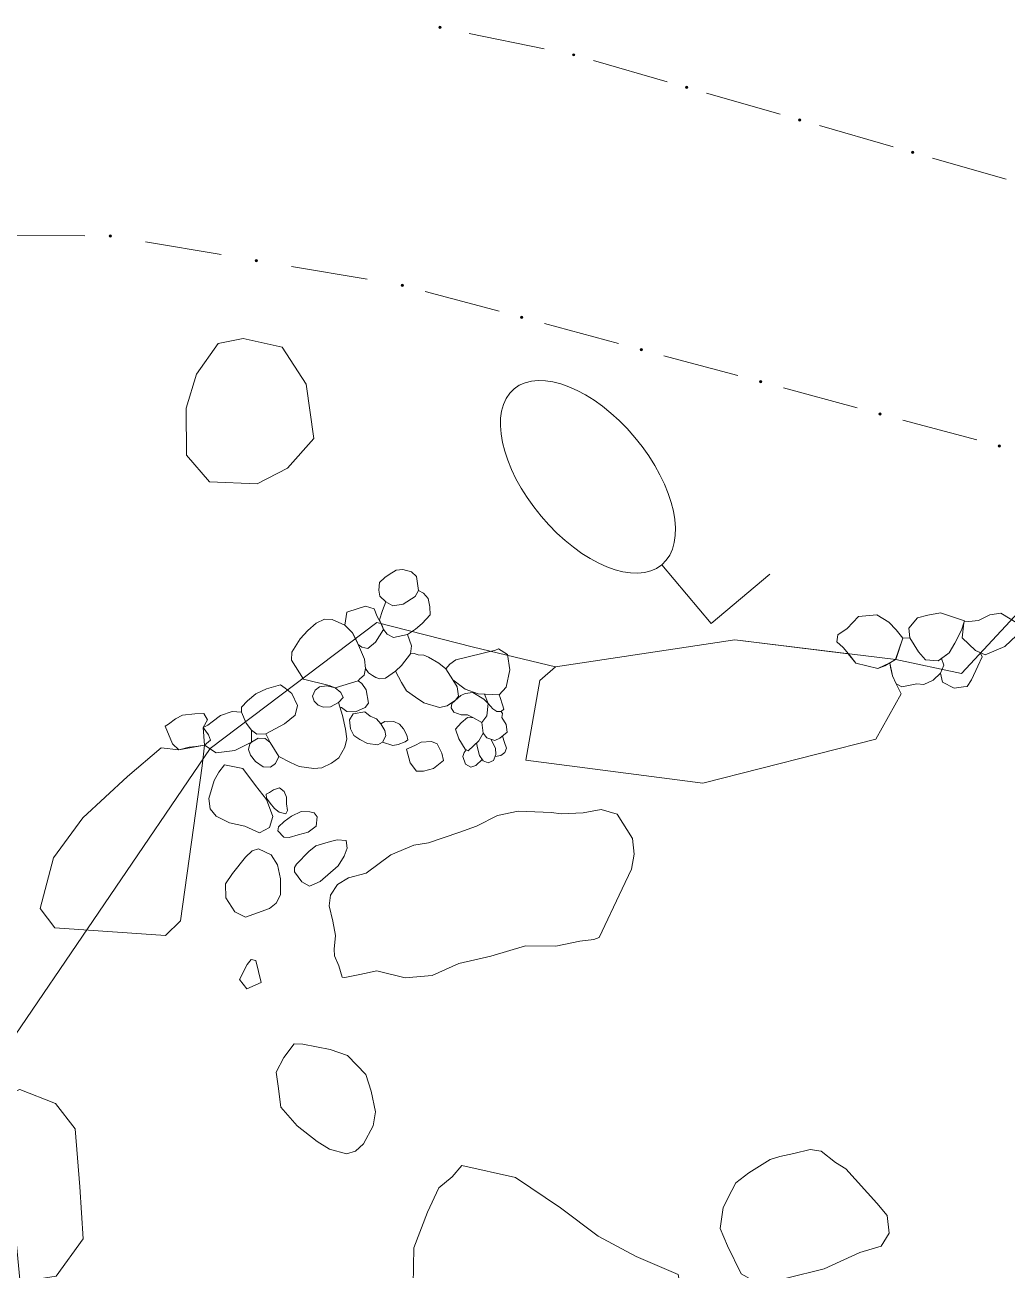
# Model space of a CAD drawing. Header units: metres. Extents: x -10443 to -4073, y -33280 to -26846.
# Drawn here: x -7939.05 to -7932.64, y -29726.59 to -29718.45 of the extents above; entities that cross this region are included whole.
import ezdxf

# ---------------------------------------------------------------- set-up
doc = ezdxf.new("R2010")
doc.units = ezdxf.units.M
doc.header["$MEASUREMENT"] = 0
doc.linetypes.add('CONTINUOUS_1', pattern=[0])
doc.linetypes.add('CONTINUOUS_2', pattern=[0])
for name, color, linetype, lineweight in [('園路', 241, 'CONTINUOUS_2', 18), ('木', 254, 'CONTINUOUS_2', 18), ('石', 241, 'CONTINUOUS_2', 18), ('護岸', 241, 'CONTINUOUS_2', 18)]:
    doc.layers.add(name, color=color, linetype=linetype, lineweight=lineweight)

msp = doc.modelspace()

# ---------------------------------------------------------------- hatches: boundary and pattern name
at = {"layer": '園路', "linetype": 'CONTINUOUS_1', "lineweight": 18}
for points in [[(-7936.3318, -29718.4685, 1), (-7936.3468, -29718.4685, 1)], [(-7935.4581, -29718.6484, 1), (-7935.4731, -29718.6484, 1)], [(-7934.7202, -29718.8608, 1), (-7934.7352, -29718.8608, 1)], [(-7933.9823, -29719.0733, 1), (-7933.9973, -29719.0733, 1)], [(-7933.2445, -29719.2857, 1), (-7933.2595, -29719.2857, 1)], [(-7938.4828, -29719.8312, 1), (-7938.4978, -29719.8312, 1)], [(-7937.5299, -29719.9922, 1), (-7937.5449, -29719.9922, 1)], [(-7936.577, -29720.1531, 1), (-7936.592, -29720.1531, 1)], [(-7935.7973, -29720.3632, 1), (-7935.8123, -29720.3632, 1)], [(-7935.0176, -29720.5734, 1), (-7935.0326, -29720.5734, 1)], [(-7934.2379, -29720.7835, 1), (-7934.2529, -29720.7835, 1)], [(-7933.4583, -29720.9936, 1), (-7933.4733, -29720.9936, 1)], [(-7932.6786, -29721.2037, 1), (-7932.6936, -29721.2037, 1)]]:
    msp.add_hatch(color=241, dxfattribs=at).paths.add_polyline_path(points, flags=0)

# ---------------------------------------------------------------- linework, layer by layer
at = {"layer": '園路', "color": 1, "linetype": 'CONTINUOUS_1', "lineweight": 18}
for p, q in [((-7935.6576, -29718.6089), (-7936.1473, -29718.508)), ((-7934.8564, -29718.8238), (-7935.3369, -29718.6854)), ((-7934.1185, -29719.0362), (-7934.599, -29718.8979)), ((-7933.3807, -29719.2487), (-7933.8611, -29719.1103)), ((-7932.6428, -29719.4611), (-7933.1233, -29719.3228)), ((-7938.6564, -29719.8301), (-7939.1564, -29719.8268)), ((-7937.7674, -29719.9533), (-7938.2604, -29719.8701)), ((-7936.8145, -29720.1143), (-7937.3075, -29720.031)), ((-7935.9533, -29720.3232), (-7936.436, -29720.1931)), ((-7935.1736, -29720.5333), (-7935.6564, -29720.4032)), ((-7934.3939, -29720.7435), (-7934.8767, -29720.6134)), ((-7933.6142, -29720.9536), (-7934.097, -29720.8235)), ((-7932.8345, -29721.1637), (-7933.3173, -29721.0336))]:
    msp.add_line(p, q, dxfattribs=at)
for centre in [(-7936.3393, -29718.4685), (-7935.4656, -29718.6484), (-7934.7277, -29718.8608), (-7933.9898, -29719.0733), (-7933.252, -29719.2857), (-7938.4903, -29719.8312), (-7937.5374, -29719.9922), (-7936.5845, -29720.1531), (-7935.8048, -29720.3632), (-7935.0251, -29720.5734), (-7934.2454, -29720.7835), (-7933.4658, -29720.9936), (-7932.6861, -29721.2037)]:
    msp.add_circle(centre, 0.0075, dxfattribs=at)
at = {"layer": '木', "color": 1, "linetype": 'CONTINUOUS_1', "lineweight": 18}
for p, q in [((-7934.5692, -29722.3621), (-7934.8906, -29721.979)), ((-7934.1862, -29722.0407), (-7934.5692, -29722.3621))]:
    msp.add_line(p, q, dxfattribs=at)
msp.add_ellipse((-7935.3727, -29721.4045), major_axis=(-0.4821, 0.5745), ratio=0.533333, dxfattribs=at)
at = {"layer": '石', "color": 4, "linetype": 'CONTINUOUS_2', "lineweight": 18, "flags": 128}
for points in [[(-7937.843, -29721.4381), (-7937.5333, -29721.4512), (-7937.334, -29721.3476), (-7937.1615, -29721.1551), (-7937.2126, -29720.8004), (-7937.3686, -29720.5575), (-7937.6231, -29720.5007), (-7937.786, -29720.534), (-7937.9289, -29720.7334), (-7937.996, -29720.9567), (-7937.9926, -29721.264), (-7937.843, -29721.4381)], [(-7936.7332, -29722.0951), (-7936.7388, -29722.1446), (-7936.7319, -29722.1836), (-7936.6916, -29722.2205), (-7936.6464, -29722.2462), (-7936.5785, -29722.2366), (-7936.5015, -29722.1858), (-7936.4796, -29722.1481), (-7936.4927, -29722.0559), (-7936.5247, -29722.0262), (-7936.5809, -29722.0098), (-7936.6248, -29722.0136), (-7936.6709, -29722.0429), (-7936.6995, -29722.0622), (-7936.7332, -29722.0951)], [(-7933.2768, -29722.3921), (-7933.2722, -29722.4565), (-7933.2148, -29722.5474), (-7933.1693, -29722.5988), (-7933.0854, -29722.6061), (-7933.0142, -29722.5534), (-7932.9767, -29722.4914), (-7932.9333, -29722.4055), (-7932.9134, -29722.3446), (-7933.0708, -29722.2922), (-7933.1541, -29722.308), (-7933.2211, -29722.3265), (-7933.2768, -29722.3921)], [(-7936.55, -29722.4355), (-7936.5256, -29722.5077), (-7936.5314, -29722.5607), (-7936.5904, -29722.6364), (-7936.6283, -29722.6739), (-7936.6939, -29722.719), (-7936.7308, -29722.7249), (-7936.7585, -29722.7157), (-7936.7785, -29722.7031), (-7936.8048, -29722.6854), (-7936.8255, -29722.6557)], [(-7935.6865, -29722.7357), (-7935.7774, -29723.2542), (-7934.6228, -29723.4051), (-7933.4928, -29723.1183), (-7933.3275, -29722.8215), (-7933.3601, -29722.7564), (-7933.3846, -29722.7036), (-7933.4026, -29722.6196), (-7933.4793, -29722.6562), (-7933.6236, -29722.6218), (-7933.6732, -29722.5599), (-7934.4143, -29722.4698), (-7935.5849, -29722.6452), (-7935.6865, -29722.7357)], [(-7936.6283, -29722.6739), (-7936.5898, -29722.7484), (-7936.5581, -29722.8025), (-7936.498, -29722.8442), (-7936.4431, -29722.8809), (-7936.3427, -29722.9107), (-7936.291, -29722.8999), (-7936.2377, -29722.8635), (-7936.2172, -29722.8368), (-7936.2267, -29722.7768), (-7936.2557, -29722.7298), (-7936.2996, -29722.6588), (-7936.3453, -29722.6218), (-7936.4147, -29722.5815), (-7936.4444, -29722.5698), (-7936.4812, -29722.5672), (-7936.5083, -29722.5585), (-7936.5314, -29722.5607)], [(-7937.0235, -29722.7833), (-7936.8723, -29722.736), (-7936.8482, -29722.7535), (-7936.82, -29722.7958), (-7936.806, -29722.8824), (-7936.8277, -29722.9102), (-7936.8912, -29722.9393), (-7936.9479, -29722.9367), (-7936.9811, -29722.9121), (-7936.9914, -29722.9092)], [(-7937.0989, -29722.9094), (-7937.0531, -29722.9065), (-7937.001, -29722.8775), (-7936.9709, -29722.846), (-7936.9868, -29722.8132), (-7937.0235, -29722.7833), (-7937.0782, -29722.7705), (-7937.1249, -29722.7772), (-7937.153, -29722.7987), (-7937.17, -29722.8371), (-7937.1609, -29722.8703), (-7937.134, -29722.8949), (-7937.0989, -29722.9094)], [(-7936.0249, -29722.884), (-7936.0324, -29722.9666), (-7936.0647, -29723.0093), (-7936.12, -29722.9783), (-7936.1587, -29722.9584), (-7936.1998, -29722.9593), (-7936.2483, -29722.9414), (-7936.2664, -29722.9136), (-7936.2617, -29722.8856), (-7936.2024, -29722.8327), (-7936.174, -29722.8204), (-7936.1233, -29722.8134), (-7936.0524, -29722.8566), (-7936.0249, -29722.884)], [(-7936.0482, -29722.8234), (-7936.0249, -29722.884), (-7935.9946, -29722.9193), (-7935.9665, -29722.9369), (-7935.9382, -29722.9383), (-7935.9219, -29722.9218), (-7935.9296, -29722.8927), (-7935.9457, -29722.8461), (-7935.9514, -29722.8282)], [(-7937.001, -29722.8775), (-7936.9749, -29722.9635), (-7936.9549, -29723.0535), (-7936.9468, -29723.1168), (-7936.9589, -29723.171), (-7936.9996, -29723.2398), (-7937.046, -29723.2744), (-7937.1095, -29723.3048), (-7937.1629, -29723.3098), (-7937.2585, -29723.2957), (-7937.3145, -29723.2714), (-7937.3907, -29723.2318), (-7937.4481, -29723.1396), (-7937.4758, -29723.0842)], [(-7938.1319, -29723.0333), (-7938.0856, -29723.1484), (-7938.0438, -29723.1871), (-7937.9757, -29723.1708), (-7937.9317, -29723.1653), (-7937.8771, -29723.1572), (-7937.8377, -29723.1256), (-7937.8499, -29723.0904), (-7937.8849, -29723.0412), (-7937.8575, -29722.9915), (-7937.8805, -29722.9511), (-7937.9387, -29722.9528), (-7938.0197, -29722.9611), (-7938.0663, -29722.9861), (-7938.1112, -29723.0206), (-7938.1319, -29723.0333)], [(-7936.8621, -29723.1198), (-7936.8122, -29723.1455), (-7936.7439, -29723.1557), (-7936.7143, -29723.1387), (-7936.6918, -29723.0962), (-7936.699, -29723.0614), (-7936.7242, -29723.0182), (-7936.753, -29722.9858), (-7936.7942, -29722.9685), (-7936.8293, -29722.9398), (-7936.9055, -29722.952), (-7936.9303, -29722.9917), (-7936.9226, -29723.0496), (-7936.9001, -29723.0951), (-7936.8621, -29723.1198)], [(-7936.7143, -29723.1387), (-7936.6462, -29723.1595), (-7936.6118, -29723.1523), (-7936.5651, -29723.1355), (-7936.548, -29723.1218), (-7936.5552, -29723.0915), (-7936.5766, -29723.0502), (-7936.6025, -29723.0202), (-7936.64, -29723.0021), (-7936.6823, -29723.0041), (-7936.6993, -29723.003), (-7936.7242, -29723.0182)], [(-7936.0647, -29723.0093), (-7936.0562, -29723.0784), (-7936.0856, -29723.1282), (-7936.154, -29723.1939), (-7936.1752, -29723.183), (-7936.2146, -29723.1155), (-7936.2382, -29723.0536), (-7936.2012, -29723.0116), (-7936.1581, -29722.9769), (-7936.12, -29722.9783)], [(-7936.0562, -29723.0784), (-7936.033, -29723.1092), (-7935.9807, -29723.1265), (-7935.9477, -29723.1115), (-7935.8998, -29723.0713), (-7935.9058, -29723.0229), (-7935.9342, -29722.976), (-7935.931, -29722.9498), (-7935.9382, -29722.9383)], [(-7937.3907, -29723.2318), (-7937.4121, -29723.2762), (-7937.4442, -29723.3015), (-7937.4926, -29723.2982), (-7937.5425, -29723.263), (-7937.5758, -29723.2234), (-7937.5896, -29723.1863), (-7937.5812, -29723.1495), (-7937.5688, -29723.1372), (-7937.5267, -29723.1115), (-7937.4808, -29723.1138), (-7937.4481, -29723.1396)], [(-7936.5584, -29723.183), (-7936.5337, -29723.2723), (-7936.4915, -29723.3264), (-7936.4462, -29723.3261), (-7936.3815, -29723.3095), (-7936.3162, -29723.2563), (-7936.3258, -29723.2094), (-7936.358, -29723.1485), (-7936.3943, -29723.1333), (-7936.4622, -29723.1385), (-7936.5033, -29723.1588), (-7936.5584, -29723.183)], [(-7936.0065, -29723.118), (-7935.9755, -29723.177), (-7935.9742, -29723.2185), (-7935.9898, -29723.2581), (-7936.0245, -29723.2726), (-7936.0568, -29723.2606), (-7936.0813, -29723.2239), (-7936.0929, -29723.1743), (-7936.1005, -29723.1425)], [(-7935.9791, -29723.2309), (-7935.9409, -29723.2241), (-7935.9162, -29723.2061), (-7935.9037, -29723.1761), (-7935.9165, -29723.14), (-7935.9312, -29723.0976)], [(-7936.0638, -29723.2502), (-7936.1054, -29723.2902), (-7936.1368, -29723.3018), (-7936.1715, -29723.2821), (-7936.1886, -29723.2309), (-7936.1807, -29723.2054), (-7936.1672, -29723.1871)], [(-7937.7461, -29723.2855), (-7937.6266, -29723.3101), (-7937.5435, -29723.4203), (-7937.4723, -29723.5114), (-7937.4296, -29723.6222), (-7937.4519, -29723.6954), (-7937.5172, -29723.7296), (-7937.6133, -29723.6853), (-7937.7139, -29723.6637), (-7937.7998, -29723.6203), (-7937.8392, -29723.5733), (-7937.8487, -29723.5059), (-7937.8128, -29723.3886), (-7937.7836, -29723.3335), (-7937.7461, -29723.2855)], [(-7937.4508, -29723.4672), (-7937.4258, -29723.4483), (-7937.3859, -29723.4358), (-7937.355, -29723.459), (-7937.3417, -29723.4961), (-7937.341, -29723.5406), (-7937.3345, -29723.5833), (-7937.3455, -29723.6051), (-7937.388, -29723.5957), (-7937.4188, -29723.5702), (-7937.4471, -29723.5364), (-7937.4715, -29723.5024), (-7937.4745, -29723.4776), (-7937.4508, -29723.4672)], [(-7936.9593, -29724.6753), (-7936.8628, -29724.6556), (-7936.7505, -29724.6321), (-7936.5662, -29724.6777), (-7936.3906, -29724.6623), (-7936.2159, -29724.584), (-7936.0067, -29724.5357), (-7935.7804, -29724.4684), (-7935.5833, -29724.4703), (-7935.4267, -29724.4378), (-7935.3333, -29724.4255), (-7935.3003, -29724.4143), (-7935.1482, -29724.0958), (-7935.0883, -29723.9678), (-7935.0706, -29723.8681), (-7935.0823, -29723.7671), (-7935.1824, -29723.6085), (-7935.2861, -29723.5776), (-7935.4032, -29723.5981), (-7935.5474, -29723.606), (-7935.6107, -29723.5979), (-7935.8278, -29723.5892), (-7935.9633, -29723.6157), (-7936.1002, -29723.6858), (-7936.2165, -29723.7268), (-7936.4146, -29723.7941), (-7936.5095, -29723.8101), (-7936.6586, -29723.8739), (-7936.8216, -29723.9942), (-7936.9356, -29724.0239), (-7937.0085, -29724.0663), (-7937.0531, -29724.1367), (-7937.0619, -29724.2076), (-7937.0385, -29724.3058), (-7937.0199, -29724.4009), (-7937.0288, -29724.4886), (-7937.0264, -29724.5336), (-7936.9986, -29724.5976), (-7936.9783, -29724.6724), (-7936.9593, -29724.6753)], [(-7937.3966, -29723.7173), (-7937.3591, -29723.7582), (-7937.3235, -29723.7613), (-7937.2655, -29723.7425), (-7937.199, -29723.7244), (-7937.1478, -29723.6861), (-7937.14, -29723.6262), (-7937.1591, -29723.5997), (-7937.1891, -29723.592), (-7937.2446, -29723.5914), (-7937.3086, -29723.62), (-7937.3553, -29723.656), (-7937.3934, -29723.6911), (-7937.3966, -29723.7173)], [(-7937.2754, -29723.9352), (-7937.1954, -29723.8508), (-7937.1495, -29723.8138), (-7937.054, -29723.7871), (-7937.0103, -29723.7756), (-7936.951, -29723.7808), (-7936.945, -29723.8291), (-7936.9641, -29723.8813), (-7937.0039, -29723.9461), (-7937.1203, -29724.047), (-7937.1914, -29724.0783), (-7937.2402, -29724.0501), (-7937.2891, -29723.9844), (-7937.2875, -29723.9563), (-7937.2754, -29723.9352)], [(-7937.5238, -29723.8341), (-7937.4414, -29723.8734), (-7937.3998, -29723.9398), (-7937.3808, -29724.0298), (-7937.3797, -29724.135), (-7937.4089, -29724.1901), (-7937.4515, -29724.2235), (-7937.5309, -29724.2525), (-7937.6078, -29724.2816), (-7937.6777, -29724.246), (-7937.7363, -29724.1538), (-7937.7398, -29724.0625), (-7937.6929, -29723.9949), (-7937.6093, -29723.8894), (-7937.566, -29723.8484), (-7937.5238, -29723.8341)], [(-7937.358, -29725.1971), (-7937.2907, -29725.1089), (-7937.2331, -29725.11), (-7937.0555, -29725.1448), (-7936.9416, -29725.1836), (-7936.8237, -29725.3073), (-7936.7873, -29725.4181), (-7936.7605, -29725.5511), (-7936.7744, -29725.6441), (-7936.8385, -29725.7615), (-7936.8906, -29725.8088), (-7936.9499, -29725.8267), (-7937.0606, -29725.7959), (-7937.1408, -29725.7466), (-7937.2701, -29725.643), (-7937.3787, -29725.522), (-7937.3955, -29725.3841), (-7937.4086, -29725.2926), (-7937.358, -29725.1971)], [(-7934.3218, -29725.9509), (-7934.1834, -29725.8631), (-7934.1202, -29725.843), (-7934.0276, -29725.8242), (-7933.9216, -29725.7989), (-7933.8494, -29725.809), (-7933.7572, -29725.8825), (-7933.6891, -29725.9243), (-7933.487, -29726.1483), (-7933.4197, -29726.2285), (-7933.4055, -29726.3437), (-7933.459, -29726.4287), (-7933.5973, -29726.4717), (-7933.8295, -29726.577), (-7934.077, -29726.6386), (-7934.2435, -29726.6817), (-7934.3718, -29726.6103), (-7934.4609, -29726.4282), (-7934.5099, -29726.3137), (-7934.4902, -29726.1771), (-7934.433, -29726.0655), (-7934.4069, -29726.0152), (-7934.3218, -29725.9509)], [(-7936.197, -29725.9036), (-7935.8462, -29725.9804), (-7935.5523, -29726.1791), (-7935.3062, -29726.365), (-7935.0582, -29726.4962), (-7934.7832, -29726.6154), (-7934.7583, -29726.7588), (-7934.9474, -29726.9758), (-7935.1526, -29727.1798), (-7935.3268, -29727.326), (-7935.7022, -29727.3653), (-7935.8867, -29727.3981), (-7936.0174, -29727.3434), (-7936.2132, -29727.2427), (-7936.3542, -29727.0747), (-7936.5131, -29726.6832), (-7936.5092, -29726.4413), (-7936.4196, -29726.207), (-7936.3452, -29726.0492), (-7936.2581, -29725.9761), (-7936.197, -29725.9036)]]:
    msp.add_lwpolyline(points, dxfattribs=at)
for points in [[(-7936.4796, -29722.1481), (-7936.5015, -29722.1858), (-7936.5785, -29722.2366), (-7936.6464, -29722.2462), (-7936.6916, -29722.2205), (-7936.7144, -29722.2782), (-7936.7342, -29722.3388), (-7936.7084, -29722.4011), (-7936.6827, -29722.4331), (-7936.6426, -29722.4543), (-7936.55, -29722.4355), (-7936.4995, -29722.4002), (-7936.4552, -29722.3631), (-7936.4027, -29722.3049), (-7936.4059, -29722.2534), (-7936.4153, -29722.2), (-7936.4455, -29722.1641)], [(-7936.8735, -29722.4998), (-7936.9103, -29722.4245), (-7936.9609, -29722.3727), (-7936.9459, -29722.2894), (-7936.8732, -29722.2637), (-7936.8245, -29722.2488), (-7936.7685, -29722.2678), (-7936.7484, -29722.3169), (-7936.7152, -29722.3762), (-7936.7084, -29722.4011), (-7936.7592, -29722.4838), (-7936.809, -29722.5256), (-7936.8492, -29722.517)], [(-7936.8848, -29722.4745), (-7936.8305, -29722.5955), (-7936.8255, -29722.6557), (-7936.8327, -29722.6995), (-7936.8622, -29722.7242), (-7936.8723, -29722.736), (-7937.0235, -29722.7833), (-7937.0625, -29722.7682), (-7937.2289, -29722.7272), (-7937.3089, -29722.601), (-7937.307, -29722.5499), (-7937.2506, -29722.4626), (-7937.2011, -29722.4093), (-7937.1481, -29722.3601), (-7937.0921, -29722.3343), (-7937.0435, -29722.336), (-7936.9609, -29722.3727), (-7936.9103, -29722.4245)], [(-7933.7407, -29722.4373), (-7933.6794, -29722.3953), (-7933.6071, -29722.3158), (-7933.4872, -29722.307), (-7933.408, -29722.3537), (-7933.3611, -29722.4039), (-7933.3159, -29722.4578), (-7933.3653, -29722.5983), (-7933.4354, -29722.6383), (-7933.4793, -29722.6562), (-7933.5521, -29722.6396), (-7933.6236, -29722.6218), (-7933.6617, -29722.5736), (-7933.7069, -29722.5197), (-7933.7484, -29722.4815)], [(-7932.8113, -29722.5529), (-7932.8425, -29722.539), (-7932.9291, -29722.4556), (-7932.9181, -29722.3589), (-7932.9333, -29722.4055), (-7932.9767, -29722.4914), (-7933.0142, -29722.5534), (-7933.0647, -29722.5908), (-7933.0493, -29722.6338), (-7933.0704, -29722.6861), (-7933.0585, -29722.7452), (-7932.9822, -29722.7849), (-7932.9212, -29722.7766), (-7932.8969, -29722.773), (-7932.8682, -29722.7311), (-7932.8278, -29722.6407), (-7932.7992, -29722.58)], [(-7932.9181, -29722.3589), (-7932.9291, -29722.4556), (-7932.8425, -29722.539), (-7932.7784, -29722.5676), (-7932.6505, -29722.5122), (-7932.5738, -29722.4408), (-7932.5669, -29722.3619), (-7932.6765, -29722.296), (-7932.7478, -29722.3064), (-7932.8228, -29722.3434), (-7932.8861, -29722.3494), (-7932.9144, -29722.3475)], [(-7933.0854, -29722.6061), (-7933.0647, -29722.5908), (-7933.0493, -29722.6338), (-7933.0704, -29722.6861), (-7933.1178, -29722.7332), (-7933.1806, -29722.7607), (-7933.2246, -29722.7557), (-7933.3238, -29722.7772), (-7933.3601, -29722.7564), (-7933.3846, -29722.7036), (-7933.3984, -29722.6471), (-7933.4026, -29722.6196), (-7933.3628, -29722.5977), (-7933.3159, -29722.4578), (-7933.2722, -29722.4565), (-7933.2148, -29722.5474), (-7933.1693, -29722.5988)], [(-7936.2557, -29722.7298), (-7936.1737, -29722.7917), (-7936.0892, -29722.8213), (-7935.9514, -29722.8282), (-7935.9071, -29722.7775), (-7935.8836, -29722.6645), (-7935.8987, -29722.5641), (-7935.9565, -29722.5277), (-7935.9761, -29722.5368), (-7936.2349, -29722.599), (-7936.2745, -29722.6291), (-7936.2996, -29722.6588)], [(-7937.6344, -29722.9417), (-7937.6032, -29723.0145), (-7937.5703, -29723.0592), (-7937.5334, -29723.0863), (-7937.4758, -29723.0842), (-7937.3549, -29723.0182), (-7937.2842, -29722.9621), (-7937.2684, -29722.8985), (-7937.3051, -29722.8193), (-7937.3499, -29722.7846), (-7937.3797, -29722.7641), (-7937.4706, -29722.7886), (-7937.5411, -29722.8226), (-7937.5955, -29722.8682), (-7937.6342, -29722.9101)], [(-7937.8771, -29723.1572), (-7937.7995, -29723.2067), (-7937.6786, -29723.1917), (-7937.5688, -29723.1372), (-7937.5703, -29723.0592), (-7937.6032, -29723.0145), (-7937.6344, -29722.9417), (-7937.6947, -29722.9366), (-7937.7706, -29722.9641), (-7937.8262, -29723.0045), (-7937.8546, -29723.0268), (-7937.8849, -29723.0412)], [(-7938.8538, -29724.3499), (-7938.1317, -29724.4001), (-7938.0326, -29724.305), (-7937.8921, -29723.2925), (-7937.8771, -29723.1572), (-7938.0438, -29723.1871), (-7938.1586, -29723.1754), (-7938.3795, -29723.3608), (-7938.6714, -29723.6322), (-7938.8613, -29723.8923), (-7938.9481, -29724.2249)], [(-7937.5056, -29724.7065), (-7937.6003, -29724.7488), (-7937.6469, -29724.687), (-7937.598, -29724.5901), (-7937.572, -29724.5577), (-7937.5407, -29724.5634)], [(-7938.8446, -29726.626), (-7939.1078, -29726.6678), (-7939.291, -29726.4637), (-7939.3945, -29726.3119), (-7939.5337, -29725.9754), (-7939.4621, -29725.6768), (-7939.3095, -29725.4891), (-7939.0816, -29725.4053), (-7938.8497, -29725.4969), (-7938.7216, -29725.6638), (-7938.6898, -29726.0428), (-7938.6676, -29726.382)]]:
    msp.add_lwpolyline(points, close=True, dxfattribs=at)
at = {"layer": '護岸', "color": 1, "lineweight": 18, "flags": 128}
msp.add_lwpolyline([(-7925.0305, -29687.6101), (-7919.0167, -29689.9769), (-7916.9005, -29690.9146), (-7916.3655, -29691.3106, 0.118487), (-7916.4571, -29692.8708), (-7916.8051, -29693.1629, 0.307861), (-7917.6195, -29694.5875), (-7918.0474, -29695.2388), (-7918.1429, -29695.3149, 0.21943), (-7919.1042, -29697.0194), (-7919.1409, -29697.6432), (-7918.8618, -29698.4469), (-7919.0279, -29699.0146, 0.208621), (-7919.2646, -29700.5891), (-7919.019, -29701.4588), (-7919.0354, -29702.0684), (-7919.2184, -29702.4197, -0.201585), (-7920.2627, -29703.8211), (-7920.4238, -29703.8101), (-7921.0775, -29704.928), (-7920.7602, -29706.1185, 0.220758), (-7921.9358, -29707.2697), (-7922.9183, -29707.2375), (-7923.1403, -29707.5226), (-7923.3965, -29708.1989), (-7924.5899, -29707.9153), (-7926.787, -29714.3179), (-7926.8491, -29715.5396), (-7927.6728, -29716.9858), (-7927.838, -29719.0794), (-7927.1123, -29719.8788), (-7925.8805, -29720.1165), (-7925.0835, -29720.6475), (-7925.147, -29721.2197), (-7924.7631, -29721.8703), (-7925.2796, -29724.5055), (-7924.9927, -29724.759), (-7924.5089, -29725.2179), (-7923.8846, -29726.224), (-7924.1332, -29727.8401), (-7925.2874, -29729.3553), (-7925.7116, -29730.0571), (-7925.2464, -29730.7293), (-7926.0547, -29731.0617), (-7927.2294, -29731.2814), (-7928.1108, -29731.5267), (-7928.5135, -29732.1364), (-7929.8649, -29733.1468), (-7930.8368, -29732.4303), (-7933.9944, -29733.9679), (-7935.5547, -29733.992), (-7936.0426, -29733.8828), (-7936.6892, -29734.0546), (-7937.3947, -29733.9794), (-7937.9989, -29733.0532), (-7938.788, -29731.9362), (-7938.9556, -29731.0885), (-7939.3133, -29729.9554), (-7939.0722, -29726.7385), (-7939.2204, -29725.2072), (-7937.8386, -29723.1795), (-7936.7513, -29722.355), (-7936.1206, -29722.5177), (-7935.5849, -29722.6452), (-7934.4143, -29722.4698), (-7933.3628, -29722.5977), (-7932.9348, -29722.6889), (-7932.5592, -29722.2858), (-7931.7985, -29722.6689), (-7930.6651, -29722.0007), (-7930.8479, -29720.5067), (-7931.5365, -29719.4701), (-7931.3633, -29718.6164), (-7932.1005, -29718.0324), (-7932.1561, -29717.3378), (-7933.4715, -29716.0941), (-7934.5038, -29715.4529), (-7934.7416, -29714.6394), (-7935.56, -29714.1647), (-7935.3523, -29713.2244), (-7934.6995, -29712.9292), (-7934.6804, -29711.8919), (-7934.1119, -29711.1951), (-7933.7041, -29710.4247), (-7933.7011, -29709.7083), (-7933.0526, -29708.9171), (-7932.7651, -29707.4733), (-7932.9116, -29706.6901), (-7933.22, -29706.7238), (-7932.8203, -29705.9546), (-7931.8577, -29705.6715), (-7930.7137, -29704.9685), (-7930.1285, -29704.4226), (-7928.9935, -29702.0974), (-7928.4394, -29700.9516), (-7927.5728, -29698.8955), (-7927.477, -29697.8642), (-7927.8797, -29697.4708), (-7927.9427, -29696.4975), (-7927.6073, -29696.3546), (-7927.6408, -29694.9721), (-7927.6261, -29693.2171), (-7927.3325, -29691.5742), (-7927.2235, -29691.2634), (-7926.5343, -29689.851), (-7926.6522, -29688.6547), (-7925.0305, -29687.6101)], format="xyb", dxfattribs=at)

doc.saveas('drawing.dxf')
